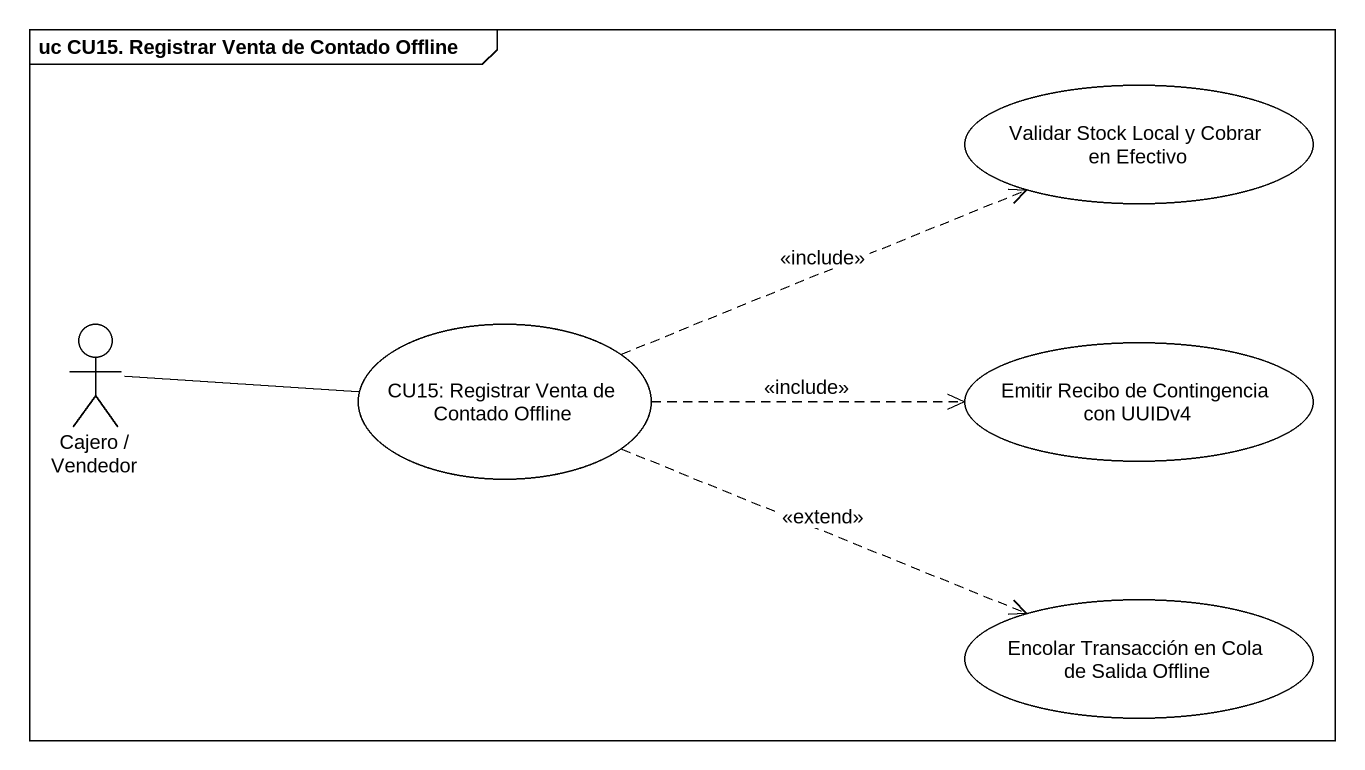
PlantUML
@startuml
mainframe uc CU15. Registrar Venta de Contado Offline
usecase "Validar Stock Local y Cobrar en Efectivo" as Validar_Stock_Local_y
actor "Cajero / Vendedor" as Cajero_Vendedor
usecase "CU15: Registrar Venta de Contado Offline" as CU15_Registrar_Venta_de
usecase "Emitir Recibo de Contingencia con UUIDv4" as Emitir_Recibo_de
usecase "Encolar Transacción en Cola de Salida Offline" as Encolar_Transacción_en_Cola
Cajero_Vendedor -right- CU15_Registrar_Venta_de
CU15_Registrar_Venta_de .right.> Validar_Stock_Local_y : <<include>>
CU15_Registrar_Venta_de .right.> Emitir_Recibo_de : <<include>>
CU15_Registrar_Venta_de .right.> Encolar_Transacción_en_Cola : <<extend>>
@enduml
